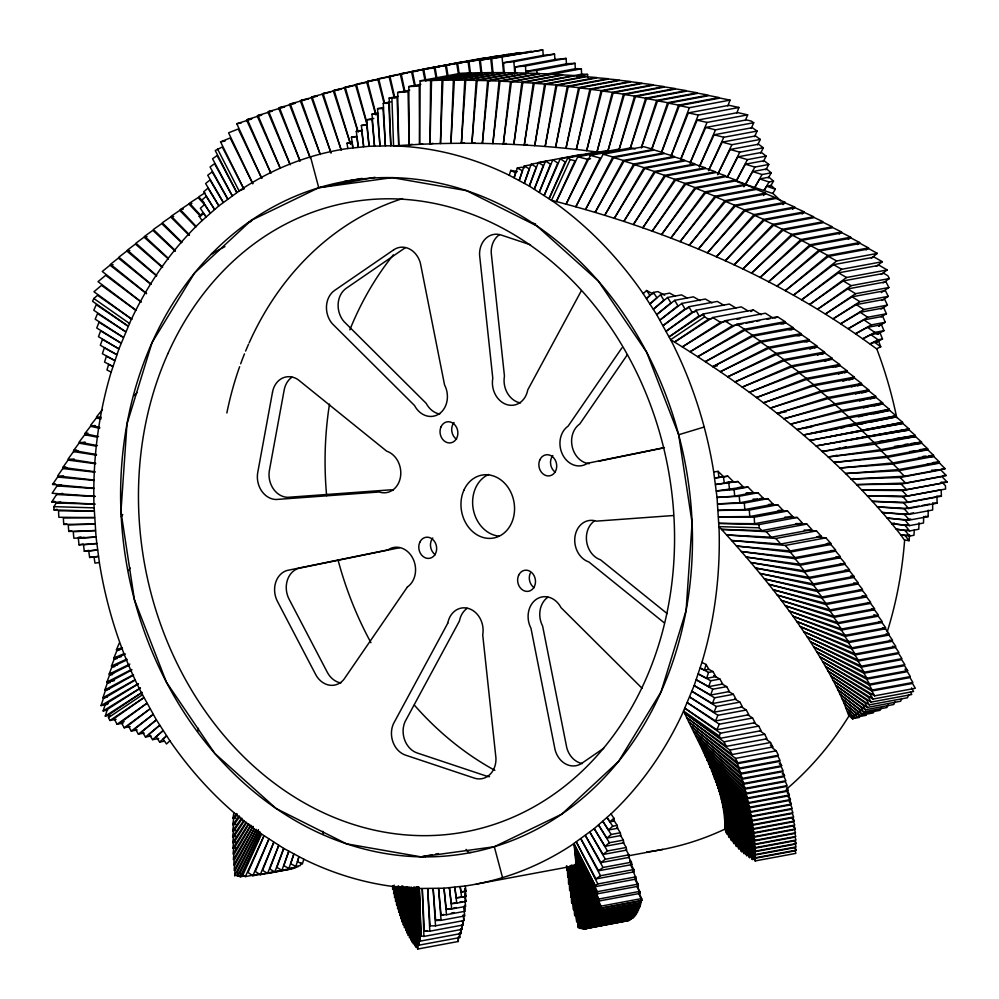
<?xml version="1.0" encoding="UTF-8"?>
<svg xmlns="http://www.w3.org/2000/svg" width="999" height="999" viewBox="0 0 999 999"><rect width="100%" height="100%" fill="white"/><g stroke="black" fill="none" stroke-linecap="round" stroke-linejoin="round"><path stroke-width="1.5" d="M595.254 921.378L635.913 913.81L635.913 914.822L595.242 922.389L575.711 860.651L574 843.543L595.691 886.588L636.351 879.02L633.254 871.415M347.814 148.514L347.003 143.244L352.085 142.545L352.884 147.815L351.436 137.25L356.818 136.626L358.279 147.19L356.318 131.319L361.725 130.807L363.673 146.678L361.376 125.487L366.795 125.087L369.081 146.266L366.608 119.768L372.028 119.468L374.513 145.979L372.003 114.148L377.435 113.973L379.945 145.804L377.56 108.654L383.004 108.591L385.389 145.742L383.279 103.284L388.723 103.334L390.834 145.792L369.081 146.266L347.515 148.551A373.426 310.427 79.5 0 0 241.383 189.398L218.856 205.869L201.873 220.767A373.426 310.427 79.5 0 0 130.719 320.679L118.931 348.901L111.064 372.415A373.426 310.427 79.5 0 0 93.968 504.632L96.054 537.037L99.425 562.862A373.426 310.427 79.5 0 0 140.971 691.957L156.381 719.867L170.08 741.096A373.426 310.427 79.5 0 0 259.141 832.479L283.741 848.413L304.096 859.34A373.426 310.427 79.5 0 0 416.795 888.523L443.993 888.211L465.559 885.926A373.426 310.427 79.5 0 0 571.703 845.079L594.218 828.608L611.213 813.71A373.426 310.427 79.5 0 0 682.354 713.798L694.155 685.576L702.022 662.062A373.426 310.427 79.5 0 0 719.105 529.845L717.032 497.44L713.661 471.615A373.426 310.427 79.5 0 0 672.102 342.52L656.705 314.61L643.006 293.381A373.426 310.427 79.5 0 0 553.946 202.01L529.345 186.076L508.991 175.137A373.426 310.427 79.5 0 0 396.291 145.954L390.834 145.792L389.173 98.039L391.908 98.127L393.569 145.879L419.568 144.318L420.154 80.832L460.814 73.264L471.253 72.84L430.594 80.407L420.154 80.832M458.366 936.837L458.329 941.483L417.657 949.05L418.231 887.1L419.056 945.141L459.727 937.574L459.702 932.979M412.162 144.293L409.14 144.855L408.816 86.588L419.243 86.051L419.568 144.318L430.007 143.893L430.594 80.407M568.169 867.02L568.656 883.99L568.818 866.87M711.525 318.669L708.516 319.23L704.607 316.845L670.654 339.685C750.511 388.661 826.011 446.541 887.062 518.044L909.402 520.092L928.133 516.608L928.196 510.139M260.602 873.763L245.329 876.61L242.907 874.912L242.944 872.764L260.951 833.428L240.185 876.81L246.216 875.686M599.899 152.397C543.656 144.705 486.75 141.92 430.007 143.893L431.531 80.507L472.19 72.939L482.642 72.615L441.983 80.182L431.531 80.507M417.207 887.224L415.796 945.978L416.258 947.527L417.694 887.224L417.657 949.05M441.983 80.182L440.472 143.581L442.919 80.295L483.578 72.74L494.055 72.527L453.384 80.095L442.919 80.295M567.32 866.695L567.757 877.259L568.019 866.695M923.663 516.57L923.513 523.026L909.565 525.611L891.707 523.601L887.062 518.044L904.932 520.054L910.688 518.981M240.185 876.81L240.347 872.414L259.74 831.817M417.132 887.212L414.86 945.866L416.645 887.1L413.499 944.067L413.074 942.294L416.046 886.85M453.384 80.095L450.936 143.381L454.32 80.232L494.992 72.665L505.469 72.565L464.797 80.132L454.32 80.232M566.421 865.946L566.995 870.441L567.157 866.133M594.368 922.714L635.039 915.146L635.002 916.046L594.343 923.613L575.711 860.651L596.116 921.028L636.788 913.461L636.763 912.349L596.103 919.904L596.116 921.028M919.03 522.789L918.78 529.233L909.614 530.944L896.215 529.158L891.707 523.601L894.492 523.076M241.97 875.486L237.45 876.335L237.675 871.84L258.491 830.082M464.423 142.72L461.413 143.282L464.797 80.132M914.247 530.107L913.973 535.252L909.527 536.076L900.611 534.702L896.215 529.158L905.144 530.531L908.203 529.97M237.662 875.087L234.653 875.648L234.94 871.053L256.506 829.582M461.413 143.282L465.734 80.282L506.393 72.727L516.883 72.74L476.223 80.307L465.734 80.282M415.334 888.011L412.15 942.144L415.834 888.361M474.912 142.732L471.903 143.294L476.223 80.307M908.029 534.94L905.057 535.489L900.611 534.702L904.607 540.297A373.426 310.427 79.5 0 1 887.237 631.818M904.632 539.947L909.09 540.721L909.502 534.652M593.456 923.925L634.115 916.358L634.053 917.144L593.394 924.712L575.699 861.662L595.242 922.389M471.903 143.294L477.147 80.469L517.819 72.915L528.296 73.039L487.637 80.594L477.147 80.469M414.66 887.512L410.814 940.071L415.172 887.974M487.637 80.594L482.38 143.419L488.573 80.794L529.233 73.227L539.71 73.464L499.05 81.019L488.573 80.794M413.973 886.875L409.503 937.874L414.485 887.474M499.05 81.019L492.869 143.656L499.987 81.231L540.646 73.676L551.123 74.013L510.464 81.581L499.987 81.231M413.087 887.649L408.216 935.551L413.598 888.361M506.368 143.431L503.346 143.993L510.464 81.581M235.851 847.826L232.842 848.388L233.454 843.331L246.603 822.614M503.346 143.993L511.388 81.806L581.393 68.806L581.605 74.863M412.125 888.273L406.955 933.091L412.837 887.587M552.047 74.238L562.524 74.7L521.865 82.255L513.823 144.455L522.789 82.505L563.448 74.95L573.913 75.512M235.714 842.057L232.692 842.607L233.379 837.462L244.318 820.878M593.394 924.712L575.611 863.361L592.419 925.686L575.674 862.562L594.343 923.613M235.652 836.175L232.63 836.737L233.379 831.505L241.995 818.943M411.313 887.262L405.706 930.494L411.825 888.198M527.297 144.455L524.288 145.017L533.254 83.067L582.117 74.126L587.574 74.413L587.637 77.497M235.664 830.194L232.642 830.756L233.454 825.436L239.785 816.545M744.492 851.036L741.495 851.598L725.212 818.656L738.773 847.14L738.91 849.138L725.361 820.654L736.313 844.592L736.388 846.49L725.424 822.552L733.915 841.857L733.915 843.668L725.424 824.362L731.58 838.948L731.505 840.659L725.336 826.061L729.307 835.863L729.145 837.474L725.174 827.671L726.872 834.028L724.962 829.095C725.324 786.625 700.711 748.538 683.616 711.051L719.243 735.963L720.441 738.261L761.101 730.694L758.703 726.086L753.621 722.527M198.014 731.056L198.451 728.346M524.288 145.017L534.165 83.342L574.837 75.774L585.277 76.448L544.617 84.016L534.165 83.342M410.239 887.611L404.208 925.211L404.495 927.784L411.001 887.162M544.617 84.016L534.74 145.679L545.541 84.303L586.201 76.736L596.628 77.51L555.968 85.077L545.541 84.303M235.739 824.125L232.73 824.674L233.616 819.28L237.312 814.272M235.901 817.944L232.892 818.506L233.841 813.024M409.24 886.962L403.034 922.252L403.296 924.924L409.777 888.099M555.968 85.077L545.167 146.466L556.88 85.39L597.552 77.822L607.966 78.709L567.295 86.276L556.88 85.39M408.029 887.1L401.873 919.167L402.122 921.952L408.566 888.361M567.295 86.276L555.581 147.352L568.206 86.601L608.878 79.033L619.268 80.032L578.596 87.6L568.206 86.601M406.743 887.1L400.749 915.958L400.961 918.843L407.592 886.95M578.596 87.6L565.971 148.351L579.507 87.937L620.167 80.37L630.531 81.481L589.872 89.048L579.507 87.937M591.52 925.948L575.511 864.048L591.52 925.948L633.079 918.118L633.166 917.432L592.507 924.999M632.192 918.393L590.359 927.247L575.387 864.622L590.509 926.772M405.394 886.937L399.637 912.611L399.837 915.608L406.268 886.912M589.872 89.048L576.336 149.45L590.771 89.398L631.43 81.843L641.77 83.054L601.111 90.622L590.771 89.398M403.971 886.637L398.551 909.152L398.738 912.249L404.508 888.236M601.111 90.622L586.675 150.674L602.01 90.996L642.669 83.429L652.971 84.753L612.312 92.32L602.01 90.996M402.485 886.175L397.502 905.569L397.652 908.778L403.409 886.4M612.312 92.32L596.977 151.998L613.199 92.72L653.858 85.152L664.135 86.576L623.463 94.143L613.199 92.72M400.524 887.037L396.466 901.86L396.603 905.169L401.885 885.901M623.463 94.143L607.642 151.935L624.363 94.555L665.022 87L675.249 88.536L634.577 96.091L624.363 94.555M398.876 886.25L395.454 898.026L395.579 901.435L399.862 886.725M618.743 150.537L634.577 96.091M116.046 719.355L109.94 720.491L108.466 717.632L109.465 714.335L142.17 692.357L105.282 716.058L107.392 709.39L140.447 688.111M509.265 175.275L510.764 170.404L517.407 171.566M303.821 859.202L302.322 864.073L297.452 861.638L298.951 856.767L295.804 866.433L290.697 863.748L293.843 854.083L288.911 868.456L283.841 865.671L288.773 851.298L281.905 870.304L276.86 867.419L283.741 848.413L274.787 871.952L269.78 868.968L278.733 845.416L267.57 873.413L262.6 870.329L273.776 842.332L260.252 874.687L255.332 871.49L268.856 839.148L252.834 875.748L247.952 872.464L263.973 835.863L245.329 876.61M618.818 150.574L635.464 96.528L676.123 88.961L686.313 90.609L645.654 98.164L635.464 96.528M396.728 886.775L394.48 894.068L394.58 897.589L398.176 885.901M630.344 147.827L645.654 98.164M758.703 726.086L720.516 733.191L684.889 708.266L716.845 729.782L755.032 722.677L752.572 718.006L719.292 724.188L687.337 702.684L715.534 720.941L748.825 714.747L746.303 710.014L717.894 715.296L689.697 697.04L714.06 712.2L742.482 706.917L739.897 702.122L716.345 706.505L691.97 691.333L712.437 703.558L736.001 699.175L733.366 694.317L714.622 697.814L694.155 685.576L710.651 695.029L729.395 691.545L726.698 686.638L712.749 689.223L696.253 679.77L708.716 686.613L722.664 684.015L719.904 679.058L710.726 680.756L698.264 673.913L706.63 678.309L715.808 676.598L712.999 671.578L708.553 672.414L700.187 668.019L704.395 670.129L706.131 664.497L701.922 662.387M524.525 167.745L521.715 167.233L517.27 168.057L514.123 177.722L515.621 172.852L510.764 170.404M301.149 862.836L300.249 865.596L295.804 866.433M630.481 147.902L646.528 98.626L687.187 91.059L697.327 92.807L656.668 100.362L646.528 98.626M394.468 887.1L393.594 893.618L395.954 886.375M641.558 146.753L656.668 100.362M706.63 678.309L708.553 672.414M107.655 710.089L103.134 710.938L105.345 704.208L138.461 683.828M631.168 919.217L589.273 927.821L575.237 865.084L589.46 927.472M107.043 704.47L101.024 705.581L103.322 698.813L135.365 679.969M531.818 164.598L524.175 166.021L519.23 180.394L522.377 170.742L517.27 168.057M641.333 148.027L657.542 100.837L698.201 93.269L708.291 95.13L667.632 102.685L657.542 100.837M394.168 885.114L392.644 889.535L392.595 885.813M651.423 149.875L667.632 102.685M708.716 686.613L710.726 680.756M107.392 696.965L102.872 697.801L105.282 690.971L133.579 675.099M545.129 161.588L531.181 164.173L524.313 183.179L529.245 168.806L524.175 166.021M651.585 149.962L668.506 103.172L709.165 95.617L719.205 97.565L678.546 105.132L668.506 103.172M661.625 151.923L678.546 105.132M710.651 695.029L712.749 689.223M109.366 689.123L104.845 689.959L107.355 683.079L131.831 669.992M114.46 680.656L106.93 682.055L109.528 675.137L128.746 665.359M584.04 155.17L581.243 154.508L538.299 162.525L529.345 186.076L536.226 167.07L531.181 164.173M661.775 152.01L679.395 105.632L720.067 98.077L730.044 100.137L727.846 105.931M670.654 156.968L689.385 107.692L730.044 100.137M712.437 703.558L714.622 697.814M113.649 673.264L109.128 674.1L111.826 667.132L127.048 659.79M671.316 155.657L688.373 112.887L729.045 105.32L738.973 107.48L736.7 113.187M680.681 159.253L698.301 115.047L738.973 107.48M714.06 712.2L716.345 706.505M117.457 664.984L111.438 666.096L114.236 659.09L125.399 653.983M121.391 656.643L113.861 658.041L116.758 650.998L122.377 648.551M680.756 159.378L697.152 120.167L737.811 112.6L747.677 114.873L745.341 120.467M690.047 163.049L707.017 122.427L747.677 114.873M715.534 720.941L717.894 715.296M122.415 648.826L116.396 649.937L119.38 642.856M596.328 153.222L593.531 152.535L560.252 158.729L544.23 195.342L557.754 162.987L552.834 159.803L539.31 192.145L550.474 164.148L545.516 161.064L534.353 189.061L543.294 165.509L538.299 162.525M690.184 162.962L705.719 127.472L746.378 119.905L751.26 121.079L753.708 122.727L751.223 128.409M699.362 166.758L715.521 129.833L753.708 122.727M716.845 729.782L719.292 724.188M908.653 694.954L907.417 697.764L869.23 704.869L833.278 680.669C803.146 623.963 762.249 573.776 718.993 526.623L759.178 527.822L761.738 530.594L802.397 523.039L797.252 517.47L784.889 517.095M135.839 310.277L101.523 285.364L93.956 291.745L131.955 319.33L97.552 295.304L93.831 298.514L92.57 301.298L128.197 326.211L96.241 304.695L93.794 310.289L125.749 331.805L97.552 313.536L95.192 319.18L123.389 337.45L99.013 322.277L96.741 327.984L121.116 343.144L100.649 330.919L98.464 336.675L118.931 348.901L102.435 339.448L100.325 345.254L116.821 354.707L104.371 347.864L102.36 353.721L114.81 360.564L106.456 356.168L104.533 362.075L112.887 366.458L108.679 364.348L106.955 369.98L111.164 372.09M608.728 151.473L605.943 150.774L567.757 157.867L549.113 198.626L565.122 162.025L560.252 158.729M242.907 874.912L261.538 834.165M622.639 150.287L618.468 149.201L577.797 156.756L556.406 201.548L575.037 160.802L570.179 159.565L551.535 200.324C667.469 230.07 780.381 277.597 876.835 349.063A373.426 310.427 79.5 0 1 896.727 417.669M699.412 166.833L714.073 134.79L752.259 127.685L757.105 131.069L754.557 136.651M757.105 131.069L723.813 137.263L708.516 170.704L722.227 142.133L755.506 135.939L760.301 139.423L757.692 144.867M719.243 735.963L720.516 733.191M901.872 698.476L900.611 701.236L867.319 707.429L835.651 685.289L833.278 680.669L864.947 702.809L867.319 707.429M128.809 570.504L130.082 567.844M590.546 158.754L587.537 159.316L566.133 204.108L590.421 155.394L631.093 147.827L635.252 148.963M760.301 139.423L731.892 144.705L717.557 174.7L730.157 149.488L758.566 144.206L763.311 147.777L760.664 153.084M895.092 701.76L893.78 704.495L865.371 709.777L837.924 689.847L835.651 685.289L863.111 705.219L865.371 709.777M237.45 876.335L259.665 831.792M763.311 147.777L739.76 152.16L727.172 177.397L737.886 156.843L761.45 152.46L766.146 156.131L763.298 161.601M888.286 704.819L886.937 707.517L863.373 711.9L840.072 694.355L837.924 689.847L861.225 707.392L863.373 711.9M630.119 919.904L583.379 928.82L573.713 865.546L575.062 865.434L588.374 928.046L574.85 865.671L587.012 928.608L574.612 865.808L476.248 884.103M603.159 154.233L612.837 156.98L653.496 149.413L643.818 146.678L603.159 154.233L575.849 206.756L600.137 158.042L590.421 155.394M234.653 875.648L258.366 830.032M612.837 156.98L585.526 209.49L613.636 157.617L654.295 150.05L663.948 152.884L623.289 160.439L613.636 157.617M766.146 156.131L747.402 159.615L736.026 181.493L745.391 164.198L764.135 160.714L768.78 164.473L765.896 169.805M881.468 707.654L880.069 710.326L861.338 713.81L842.12 698.801L840.072 694.355L859.29 709.365L861.338 713.81M581.381 290.672L527.747 389.922A21.341 17.745 79.5 0 1 506.518 404.508A21.341 17.745 79.5 0 1 492.794 378.259L479.582 255.082A21.341 17.745 79.5 0 1 501.173 235.027L530.444 244.792M254.47 828.858L234.49 865.721L234.141 870.416L256.331 829.457M623.289 160.439L595.179 212.325L624.075 161.101L664.747 153.534L674.362 156.443L633.691 164.011L624.075 161.101M768.78 164.473L754.844 167.07L745.466 184.365L737.374 181.905M874.637 710.277L873.201 712.911L859.265 715.509L844.043 703.196L842.12 698.801L857.329 711.113L859.265 715.509M253.134 826.585L234.128 860.289L233.704 865.072L254.233 828.671M633.691 164.011L604.795 215.247L634.477 164.685L675.137 157.118L684.715 160.127L644.055 167.682L634.477 164.685M768.343 177.934L771.228 172.815L766.633 168.968L752.697 171.553L745.466 184.365L773.051 193.594A373.426 310.427 79.5 0 1 780.768 200.861M771.228 172.815L762.062 174.525L754.832 187.337L759.777 178.908L768.955 177.198L773.501 181.144L770.679 185.951M251.011 825.461L233.828 854.732L233.341 859.615L252.872 826.348M644.055 167.682L614.373 218.244L644.83 168.369L685.489 160.802L695.029 163.898L654.357 171.466L644.83 168.369M773.501 181.144L769.055 181.968L764.11 190.397L766.645 186.239L771.091 185.414L775.336 189.223L772.801 193.381M248.838 824.15L233.604 849.088L233.054 854.058L250.687 825.174M654.357 171.466L623.9 221.341L655.132 172.165L695.791 164.598L705.282 167.782L664.622 175.337L655.132 172.165M866.333 715.272L857.154 716.982L855.331 712.649L844.043 703.196L848.925 716.046A373.426 310.427 79.5 0 1 786.213 789.41M849.088 715.771L852.771 719.068L854.232 716.67M121.229 516.92L122.727 514.51M99.376 562.512L94.98 563.124L94.043 557.03L98.439 556.431L89.623 557.454L88.736 550.998L97.552 549.974L84.291 551.236L83.491 544.78L96.753 543.506L79.033 544.83L78.334 538.349L96.054 537.037L73.851 538.224L73.252 531.743L95.454 530.556L68.756 531.431L68.244 524.95L94.942 524.075L63.749 524.438L63.337 517.957L94.518 517.594L58.841 517.27L58.516 510.789L94.193 511.113L54.021 509.915L53.909 506.655L56.256 502.972L60.764 502.135M232.842 848.388L248.451 823.8M664.622 175.337L633.391 224.525L665.371 176.061L706.043 168.494L715.484 171.753L674.824 179.321L665.371 176.061M94.88 504.095L51.761 501.91L56.581 494.517L62.6 493.394M232.692 842.607L246.166 822.202M674.824 179.321L642.844 227.784L675.561 180.045L716.233 172.49L725.624 175.836L684.964 183.391L675.561 180.045M61.538 485.027L57.03 485.876L52.098 493.269L95.092 496.341M93.918 488.249L52.56 484.44L57.605 477.047L63.624 475.936M232.63 836.737L243.831 820.404M684.964 183.391L652.235 231.131L685.701 184.141L726.36 176.573L735.701 180.007L695.042 187.575L685.701 184.141M621.915 347.864L568.106 426.148A21.341 17.745 79.5 0 0 562.799 455.02A21.341 17.745 79.5 0 0 587.512 463.261L664.422 447.564M627.397 354.67L579.77 423.976A21.341 17.745 79.5 0 0 572.29 447.015A21.341 17.745 79.5 0 0 589.198 463.698M67.295 467.719L62.775 468.556L57.617 475.949L94.368 480.094M232.642 830.756L241.696 818.056M695.042 187.575L661.575 234.565L695.766 188.324L736.425 180.769L745.716 184.278L743.868 186.776M94.942 471.74L62.812 467.457L68.082 460.077L74.101 458.953M78.022 450.774L73.501 451.61L68.132 458.978L95.642 463.224M232.73 824.674L239.198 815.933M745.716 184.278L705.044 191.845L670.866 238.074L705.769 192.607L746.428 185.052L755.656 188.649L714.997 196.204L705.769 192.607M96.478 454.52L73.576 450.512L79.058 443.156L85.077 442.033M87.737 434.165L84.728 434.727L79.146 442.058L97.427 445.641M232.892 818.506L236.663 813.586M714.997 196.204L680.094 241.671L715.696 196.99L756.355 189.423L765.521 193.107L763.598 195.517M98.526 436.6L84.828 433.628L90.522 426.311L95.042 425.474M100.949 417.082L96.428 417.919L90.634 425.224L99.75 427.385M765.521 193.107L724.862 200.662L689.26 245.342L725.561 201.461L766.221 193.906L775.324 197.652L734.665 205.22L725.561 201.461M102.46 409.565L96.566 416.833L100.986 417.982M734.665 205.22L698.363 249.101L735.339 206.031L776.011 198.464L785.039 202.298L783.041 204.62M785.039 202.298L744.38 209.865L707.392 252.934L745.054 210.689L785.714 203.122L794.68 207.03L792.644 209.315M794.68 207.03L754.02 214.598L716.358 256.843L754.682 215.434L795.341 207.867L804.232 211.85L802.16 214.086M134.291 395.641L137.163 392.482M804.232 211.85L763.573 219.418L725.262 260.814L764.223 220.267L804.882 212.7L813.71 216.758L773.039 224.313L764.223 220.267M211.975 253.484L208.354 257.255A341.421 283.816 79.5 0 0 152.048 342.582L149.813 347.689A341.421 283.816 79.5 0 0 120.966 511.638L121.266 517.569A341.421 283.816 79.5 0 0 166.408 682.192L169.156 687.349A341.421 283.816 79.5 0 0 276.186 808.553L280.657 811.55A341.421 283.816 79.5 0 0 420.904 856.842L425.886 856.892A341.421 283.816 79.5 0 0 561.763 814.148L565.933 811.225A341.421 283.816 79.5 0 0 661.038 691.895L663.274 686.788A341.421 283.816 79.5 0 0 692.107 522.839L691.82 516.92A341.421 283.816 79.5 0 0 646.678 352.285L643.93 347.128A341.421 283.816 79.5 0 0 536.888 225.936L532.43 222.927A341.421 283.816 79.5 0 0 392.182 177.635L387.2 177.585A341.421 283.816 79.5 0 0 251.323 220.329L247.153 223.252A341.421 283.816 79.5 0 0 211.975 253.484L220.904 248.813M773.039 224.313L734.078 264.872L773.676 225.187L814.347 217.62L823.089 221.741L782.417 229.308L742.819 269.006L783.041 230.182L823.713 222.615L832.367 226.823L791.707 234.39L751.485 273.202L792.319 235.277L832.979 227.71L841.558 231.98L839.297 234.091M202.098 220.554L199.201 216.296L203.134 212.637L206.031 216.908L200.362 208.267L204.57 204.495L210.24 213.137L201.923 200.025L206.206 196.341L214.523 209.453L203.671 191.758L208.017 188.174L218.856 205.869L205.607 183.504L210.002 180.02L223.252 202.385L207.73 175.25L212.188 171.853L227.71 198.988L210.052 166.995L214.548 163.699L232.205 195.692L212.55 158.766L217.108 155.557L236.763 192.495L215.235 150.537L222.302 146.99L243.831 188.936L239.086 190.934L217.545 148.988M643.194 293.669L646.603 290.509L653.084 293.918M169.892 740.808L166.483 743.98L163.137 739.048L166.546 735.888L159.64 742.057L156.181 736.787L163.087 730.619L152.572 739.647L149.188 734.302L159.69 725.274L145.492 737.012L142.183 731.605L156.381 719.867L138.399 734.153L135.152 728.683L153.147 714.41L131.281 731.068L128.122 725.549L149.987 708.878L124.176 727.771L121.091 722.177L146.903 703.296L117.058 724.238L114.048 718.593L143.893 697.652L109.94 720.491M841.558 231.98L800.898 239.548L760.064 277.472L801.498 240.447L842.157 232.879L850.661 237.213L848.351 239.273M636.038 876.835L597.852 883.94L576.311 841.982L595.978 878.92L634.165 871.815L633.828 869.53L600.536 875.723L580.869 838.785L598.526 870.778L631.818 864.585L631.443 862.199L603.034 867.482L585.377 835.489L600.899 862.624L629.308 857.342L628.908 854.844L605.344 859.227L589.822 832.092L603.071 854.47L626.635 850.087L626.211 847.489L607.467 850.973L594.218 828.608L605.069 846.303L623.801 842.819L623.351 840.122L609.402 842.719L598.563 825.024L606.88 838.136L620.816 835.539L620.342 832.754L611.163 834.465L602.834 821.353L608.503 829.982L617.682 828.271L617.17 825.386L612.724 826.21L607.055 817.582L609.952 821.84L613.886 818.193L610.988 813.923M664.722 295.254L657.891 291.596L653.446 292.42L646.54 298.589L649.937 295.429L646.603 290.509M850.661 237.213L809.989 244.78L768.556 281.818L810.576 245.692L851.248 238.124L859.652 242.532L857.317 244.543M608.503 829.982L612.724 826.21M675.124 296.104L669.68 293.132L660.501 294.83L649.999 303.871L656.905 297.69L653.446 292.42M859.652 242.532L818.993 250.1L776.96 286.214L819.567 251.011L860.226 243.456L868.543 247.927L866.17 249.875M606.88 838.136L611.163 834.465M686.937 297.889L681.53 294.88L667.594 297.477L653.383 309.203L663.898 300.175L660.501 294.83M868.543 247.927L827.871 255.494L785.276 290.697L828.433 256.418L869.105 248.851L877.322 253.396L871.328 258.154M605.069 846.303L609.402 842.719M113.037 264.635L110.027 265.197L102.26 271.478L141.109 301.81M700.137 300.649L693.418 296.84L674.687 300.337L656.705 314.61L670.903 302.872L667.594 297.477M877.322 253.396L836.663 260.964L793.493 295.229L833.566 264.673L874.225 257.118L882.354 261.713L876.285 266.346M603.071 854.47L607.467 850.973M129.845 250.474L126.836 251.024L118.869 257.18L150.961 284.053M712.037 302.884L705.356 299.026L681.793 303.409L659.939 320.08L677.921 305.794L674.687 300.337M687.949 308.379L684.952 308.941L663.099 325.599L688.91 306.718L717.319 301.423L723.95 305.319M882.354 261.713L841.695 269.28L801.623 299.825L838.498 272.852L879.157 265.284L887.187 269.955L881.043 274.45M600.899 862.624L605.344 859.227M147.078 236.601L144.068 237.163L135.926 243.182L162.625 267.145M695.017 311.738L691.995 312.3L666.183 331.181L696.028 310.239L729.32 304.046L735.901 307.992M887.187 269.955L846.528 277.51L809.652 304.495L843.231 280.931L883.89 273.364L887.836 275.724L889.347 278.559L883.128 282.917M598.526 870.778L603.034 867.482M703.608 315.035L699.025 315.884L669.18 336.825L703.146 313.998L741.333 306.893L747.876 310.864M889.347 278.559L851.16 285.652L817.582 309.215L847.764 288.923L885.951 281.818L888.873 287.512L881.33 292.582M595.978 878.92L600.536 875.723M173.689 216.421L170.679 216.983L162.275 222.789L181.868 242.245M405.357 247.677L346.278 288.261A21.341 17.745 79.5 0 0 343.993 321.578L426.198 403.359A21.341 17.745 79.5 0 0 439.772 414.048M603.658 748.288L581.818 763.286A21.341 17.745 79.5 0 1 555.107 749.887L530.956 628.221A21.341 17.745 79.5 0 1 536.263 599.35A21.341 17.745 79.5 0 1 560.976 607.592L642.095 688.299M108.466 717.632L142.432 694.792M708.516 319.23L674.562 342.058L712.699 317.507L753.371 309.952L761.151 314.772M888.873 287.512L855.594 293.706L825.399 313.998L852.097 296.815L885.389 290.622L888.236 296.366L881.88 300.462M595.529 885.501L597.852 883.94M196.216 226.461L180.332 209.615L188.886 203.958L191.908 203.396M728.021 320.941L720.491 322.34L682.354 346.89L724.75 320.791L765.409 313.224L773.139 318.107M750.823 311.588L753.371 309.952M888.236 296.366L859.827 301.661L833.116 318.843L856.243 304.608L884.664 299.325L887.424 305.12L880.993 309.078M204.97 192.869L198.751 196.803L203.883 202.61M103.134 710.938L140.235 688.099M743.019 323.701L732.467 325.674L690.072 351.76L736.787 324.288L777.459 316.733L785.114 321.653L781.118 324.001M887.424 305.12L863.86 309.503L840.733 323.738L860.201 312.287L883.753 307.904L886.438 313.761L881.243 316.808M101.024 705.581L138.399 683.603M785.114 321.653L744.455 329.22L697.739 356.693L744.904 330.219L785.564 322.665L793.169 327.622L789.123 329.895M774.787 318.294L777.459 316.733M886.438 313.761L867.706 317.245L848.238 328.696L863.96 319.867L882.691 316.383L885.289 322.277L878.733 325.961M211.114 254.395L212.987 253.296M102.872 697.801L135.215 679.657M793.169 327.622L752.497 335.189L705.331 361.65L752.934 336.201L793.606 328.646L801.123 333.654L797.052 335.826M782.879 324.176L785.564 322.665M885.289 322.277L871.353 324.875L855.619 333.691L867.532 327.335L881.468 324.737L883.978 330.681L877.359 334.215M222.24 248.077L224.912 246.616M199.201 216.296L202.785 214.373M104.845 689.959L133.404 674.687M717.382 365.821L712.861 366.67L760.464 341.221L801.123 333.654M790.883 330.095L793.606 328.646M878.82 326.149L881.468 324.737M883.978 330.681L874.799 332.392L862.899 338.748L870.903 334.677L880.082 332.979L882.504 338.961L875.836 342.357L878.533 341.084L880.743 346.79L876.71 348.738M712.861 366.67L760.888 342.232L801.548 334.677L809.003 339.722L804.894 341.82M106.93 682.055L131.631 669.492M809.003 339.722L768.343 347.29L720.316 371.715L768.755 348.314L809.415 340.759L816.795 345.841L809.877 349.188M798.813 336.064L801.548 334.677M877.409 334.328L880.082 332.979M882.504 338.961L878.059 339.785L870.054 343.856L878.533 341.084M318.756 187.75L251.323 220.329L194.455 273.139L152.048 342.582L126.985 423.938L120.966 511.638L134.415 599.725L166.408 682.192L214.773 753.421L276.186 808.553L346.503 843.83L420.904 856.842L494.318 846.727L561.763 814.148L618.618 761.338L661.038 691.895L686.101 610.551L692.107 522.839L678.671 434.752L646.678 352.285L598.314 281.056L536.888 225.936L466.583 190.659L392.182 177.635L318.756 187.75L310.527 156.868M109.128 674.1L129.882 664.073M816.795 345.841L776.136 353.409L727.697 376.81L776.535 354.445L817.194 346.89L824.5 352.01L817.519 355.207M806.643 342.095L809.415 340.759M724.962 829.095L724.687 829.22A373.426 310.427 79.5 0 1 646.778 851.96M111.438 666.096L126.786 659.078M824.5 352.01L783.84 359.578L735.002 381.943L784.215 360.627L824.874 353.059L832.105 358.229L825.074 361.276M814.397 348.164L817.194 346.89M247.602 222.939L251.461 221.266M113.861 658.041L123.701 653.783M832.105 358.229L791.445 365.796L742.232 387.113L791.807 366.845L832.467 359.278L839.622 364.485L832.542 367.382M822.065 354.283L824.874 353.059M116.396 649.937L122.053 647.627M839.622 364.485L798.963 372.04L749.387 392.307L799.312 373.102L839.972 365.534L847.04 370.779L838.473 374.063M243.831 188.936L220.567 141.883L230.17 137.974L252.747 183.641M847.04 370.779L806.368 378.346L756.455 397.552L806.705 379.408L847.364 371.84L854.357 377.11L842.869 381.256M835.688 367.182L839.972 365.534M252.784 183.641L228.584 132.805L238.262 128.983L261.8 178.446L236.813 123.739L251.074 119.181M246.553 120.017L270.929 173.264L247.365 119.543L261.688 115.085M844.492 372.877L847.364 371.84M854.357 377.11L813.686 384.677L763.436 402.822L814.01 385.739L854.669 378.171L861.563 383.479L851.448 386.888M280.257 168.157L258.004 115.472L272.377 111.101M290.197 164.585L268.706 111.513L284.64 106.968M848.888 380.132L854.669 378.171M861.563 383.479L820.903 391.046L770.329 408.116L821.203 392.12L861.875 384.553L868.68 389.885L855.594 393.993M278.621 108.092L300.112 161.164L279.458 107.667L295.467 103.234M310.252 157.767L290.284 103.946L304.832 99.888M857.504 385.926L861.875 384.553M786.176 411.763L777.135 413.449L828.009 397.44L868.68 389.885M300.312 100.737L320.279 154.545L301.161 100.35L317.27 96.116M678.671 434.752L704.17 427.023M331.019 152.835L312.1 96.878L326.735 93.032M777.135 413.449L828.296 398.526L868.968 390.959L875.686 396.316L859.602 401.011M861.65 393.094L868.968 390.959M875.686 396.316L835.014 403.883L783.853 418.806L835.289 404.957L875.948 397.402L882.579 402.784L863.473 407.917M341.208 149.8L323.089 93.531L340.784 89.223M350.512 143.906L334.128 90.297L351.848 86.101M870.079 398.976L875.948 397.402M882.579 402.784L841.92 410.339L790.471 424.188L842.169 411.426L882.829 403.871L889.36 409.278L858.341 416.933M358.216 132.093L345.204 87.2L368.369 81.98M375.624 79.97L356.318 84.228L367.045 123.314M873.975 406.056L882.829 403.871M889.36 409.278L848.7 416.833L797.002 429.595L848.938 417.932L889.597 410.364L896.028 415.796L850.037 426.123M376.074 114.598L367.482 81.381L393.731 75.862M407.068 72.952L378.671 78.659L384.565 102.922M873.276 414.036L889.597 410.364M896.028 415.796L855.369 423.364L803.433 435.027L896.253 416.883L902.596 422.34L826.335 437.387M452.16 63.924L389.885 76.074L394.742 97.378M430.557 68.506L440.896 66.271M497.415 55.869L401.136 73.614L404.945 91.508M599.175 461.101L662.512 448.164M399.662 547.702L298.626 568.319A21.341 17.745 79.5 0 0 289.111 599.225L327.297 672.277A21.341 17.745 79.5 0 0 340.859 682.966M860.489 424.138L863.473 423.539M870.928 422.028L896.253 416.883M902.596 422.34L809.777 440.472L902.796 423.439L909.04 428.908L816.008 445.941L909.227 430.007L915.359 435.489L822.14 451.436L825.149 450.874M474.762 59.628L412.412 71.291L415.372 86.251M453.071 63.724L463.461 61.713M448.176 77.16L446.341 65.11L508.753 54.183M409.465 72.44L412.475 71.878M414.597 71.541L417.607 70.979M459.165 74.138L457.679 63.312L520.092 52.635L469.018 61.651L470.541 74.038M481.868 74.076L480.357 60.127L531.431 51.224M367.482 81.381L379.52 79.133M480.357 60.127L542.769 49.95L543.356 56.156M493.007 72.702L491.695 58.729L542.769 49.95M345.204 87.2L355.744 85.24M334.128 90.297L341.658 88.899M323.089 93.531L330.619 92.12M312.1 96.878L316.621 96.041M301.161 100.35L308.703 98.951M504.308 73.526L503.459 62.775L544.118 55.22L554.52 54.121L555.007 60.252M503.459 62.775L513.861 61.676L554.52 54.121M290.284 103.946L294.805 103.109M279.458 107.667L283.978 106.831M268.706 111.513L271.716 110.951M408.816 86.588L420.866 84.341M515.447 73.027L515.059 66.97L555.719 59.403L566.108 58.417L566.495 64.485M258.004 115.472L261.014 114.91M515.059 66.97L525.449 65.984L566.108 58.417M247.365 119.543L251.885 118.706M391.908 98.127L397.078 97.752L398.738 145.504L397.664 92.482L409.715 90.235M236.813 123.739L241.333 122.902M575.049 63.324L567.145 63.724L526.485 71.291L536.863 70.43L575.049 63.324L575.349 69.48M389.173 98.039L398.326 96.341M383.279 103.284L390.846 101.886M545.379 74.326L575.936 68.644L581.393 68.806M377.56 108.654L383.541 107.542M220.567 141.883L225.087 141.046M372.003 114.148L377.884 113.062M577.11 76.349L587.574 74.413M366.608 119.768L373.813 118.419M361.376 125.487L366.958 124.45M356.318 131.319L362.437 130.182M351.436 137.25L355.881 136.426M419.568 144.318L422.577 143.769M430.007 143.893L433.029 143.344M180.332 209.615L183.341 209.053M320.279 187.475L375 177.298M84.828 433.628L87.837 433.067M737.062 319.255L740.072 318.693M746.028 323.152L753.558 321.74M756.568 321.191L759.577 320.629M767.107 319.218L770.117 318.669M73.576 450.512L76.586 449.95M62.812 467.457L65.822 466.895M52.56 484.44L55.569 483.891M51.761 501.91L54.77 501.348M54.021 509.915L57.08 509.34M63.749 524.438L66.746 523.888M68.756 531.431L71.703 530.881M78.184 537.412L81.056 536.875M78.334 538.349L84.103 537.287M79.033 544.83L83.217 544.043M84.291 551.236L88.886 550.387M89.623 557.454L92.582 556.905M803.034 428.471L812.062 426.798M810.963 433.628L838.074 428.583M841.096 428.022L844.105 427.46M825.037 444.268L828.059 443.706M831.068 443.144L834.078 442.582M837.087 442.02L840.097 441.458M843.119 440.896L909.04 428.908M837.199 448.626L840.209 448.064M843.218 447.515L846.228 446.953M822.14 451.436L874.874 444.155L915.534 436.6L921.565 442.095L880.893 449.662L828.159 456.93L881.056 450.774L921.727 443.206L927.646 448.726L886.975 456.293L834.09 462.45L838.598 461.613M834.19 455.819L837.199 455.257M797.252 517.47L759.053 524.575L718.88 523.364L754.557 523.701L792.756 516.595L787.524 511.026L754.245 517.207L718.568 516.883L749.75 516.52L783.029 510.327L777.734 504.757L749.325 510.039L718.144 510.402L744.829 509.54L773.238 504.245L767.881 498.676L744.317 503.059L717.632 503.921L739.834 502.734L763.398 498.351L757.966 492.769L739.223 496.253L717.032 497.44L734.752 496.128L753.483 492.644L747.989 487.062L734.053 489.66L716.32 490.971L743.531 487.112L737.961 481.53L715.534 484.503L733.528 481.768L727.896 476.198L714.647 478.059L723.476 476.623L718.106 471.353L713.711 471.965M834.09 462.45L887.124 457.392L927.784 449.825L933.603 455.357L892.931 462.924L839.897 467.982L893.069 464.036L933.728 456.468L939.435 462.013L898.763 469.58L845.604 473.526L898.875 470.679L939.547 463.124L945.129 468.668L904.47 476.236L851.185 479.07L854.207 478.509M851.185 479.07L900.124 477.485L940.783 469.93L946.253 475.487L905.594 483.041L856.667 484.627L901.21 484.115L941.882 476.548L947.239 482.117L906.58 489.685L862.025 490.197L902.172 490.559L942.831 483.004L945.441 485.776L945.603 489.023L907.417 496.128L867.282 495.766L902.984 496.828L941.183 489.722L941.408 496.203L908.116 502.397L872.402 501.336L903.67 502.922L935.451 497.002M761.738 530.594L721.565 529.395L766.221 531.655L806.892 524.088L811.962 529.645L771.303 537.212L726.635 534.952L775.786 538.461L816.445 530.894L821.453 536.438L780.781 544.005L731.643 540.496L785.251 545.429L825.911 537.874L830.843 543.406L790.172 550.973L736.563 546.041L790.159 552.085L830.818 544.517L835.664 550.037L795.004 557.604L741.42 551.56L794.967 558.703L835.639 551.148L840.396 556.655L799.737 564.223L746.178 557.067L799.687 565.322L840.346 557.754L845.042 563.249L804.37 570.816L750.873 562.562L804.307 571.915L844.967 564.348L849.575 569.83L808.915 577.385L755.469 568.031L808.828 578.483L849.487 570.928L854.008 576.386L813.348 583.94L759.989 573.488L813.248 585.039L853.908 577.472L858.341 582.904L817.681 590.471L764.422 578.933L817.569 591.57L858.228 584.003L862.574 589.41L821.915 596.977L768.768 584.34L821.777 598.064L862.437 590.496L866.695 595.891L826.036 603.446L773.026 589.722L825.886 604.532L866.545 596.965L870.716 602.335L830.057 609.889L777.197 595.092L829.894 610.976L870.554 603.408L874.637 608.741L833.978 616.308L781.28 600.424L833.79 617.382L874.45 609.815L878.446 615.122L837.774 622.689L785.264 605.719L837.587 623.751L878.246 616.183L882.142 621.465L841.483 629.02L789.16 611.001L841.27 630.082L881.93 622.527L885.726 627.759L845.067 635.327L792.956 616.233L844.842 636.388L885.501 628.821L889.197 634.028L848.538 641.595L796.665 621.44L848.301 642.644L851.897 647.814L892.569 640.247L888.96 635.077L886.088 633.903M936.962 496.728L937.087 503.196L908.678 508.491L877.409 506.905L904.22 508.816L919.167 506.031M922.164 505.482L929.644 504.083M114.236 659.09L117.245 658.528M932.629 503.533L932.666 510.002L909.102 514.385L882.304 512.475L904.632 514.522L907.579 513.986M910.526 513.436L913.473 512.887M111.826 667.132L114.835 666.583M891.707 523.601L905.094 525.387L907.879 524.875M109.528 675.137L112.55 674.575M107.355 683.079L110.365 682.517M105.345 704.208L108.354 703.646M105.282 716.058L109.803 715.222M121.091 722.177L124.113 721.615M117.058 724.238L123.102 723.114M124.176 727.771L130.157 726.648M131.281 731.068L137.175 729.969M138.399 734.153L144.156 733.079M145.492 737.012L151.074 735.976M152.572 739.647L158.691 738.511M159.64 742.057L164.086 741.233M848.301 642.644L888.96 635.077M704.395 670.129L708.84 669.305L706.131 664.497M851.897 647.814L800.274 626.61L851.648 648.851L892.307 641.296L895.816 646.428L855.156 653.983L803.783 631.743L854.882 655.019L858.291 660.114L898.95 652.559L895.541 647.464L892.706 646.166M854.882 655.019L895.541 647.464M858.291 660.114L807.192 636.838L857.991 661.151L898.663 653.583L901.972 658.641L861.313 666.196L810.501 641.882L861.001 667.22L864.21 672.24L904.869 664.672L901.66 659.665L861.001 667.22M864.21 672.24L813.71 646.902L863.885 673.251L904.557 665.684L907.666 670.654L866.995 678.221L816.82 651.86L866.657 679.22L869.667 684.153L910.326 676.585L907.329 671.665L866.657 679.22M869.667 684.153L819.829 656.78L869.317 685.152L909.977 677.584L912.874 682.454L872.214 690.022L822.726 661.663L871.852 691.008L874.649 695.841L915.309 688.274L912.512 683.453L871.852 691.008M874.649 695.841L825.524 666.483L870.204 694.293L873.213 693.731M911.538 687.924L913.561 691.508L872.901 699.075L828.221 671.266L868.506 697.352L871.515 696.79M869.23 704.869L866.757 700.187L830.806 675.986L871.091 702.085L911.75 694.517L910.464 692.157M720.441 738.261L684.814 713.348L724.025 741.82L764.697 734.253L767.02 738.798L726.36 746.365L687.15 717.894L729.869 750.074L732.13 754.557L772.801 746.99L770.529 742.507L765.646 738.823M852.771 719.068L851.26 715.097L847.577 711.788L855.019 718.244L859.465 717.419M729.869 750.074L770.529 742.507M732.13 754.557L689.41 722.377L735.551 758.403L776.211 750.836L778.421 755.256L737.749 762.824L691.62 726.797L737.274 763.736L739.41 768.081L780.069 760.526L777.934 756.168L737.274 763.736M739.41 768.081L693.756 731.156L738.91 768.98L779.57 761.425L781.643 765.709L740.983 773.263L695.828 735.439L740.471 774.163L742.482 778.371L783.141 770.803L781.131 766.595L740.471 774.163M742.482 778.371L697.839 739.647L741.957 779.245L782.617 771.678L784.565 775.823L743.905 783.391L699.787 743.793L743.356 784.252L745.242 788.311L785.901 780.756L784.028 776.685L743.356 784.252M288.911 868.456L298.089 866.745M281.905 870.304L295.841 867.706M252.834 875.748L286.126 869.555M260.252 874.687L293.519 868.468M267.57 873.413L291.121 869.03M745.242 788.311L701.66 747.851L744.68 789.173L785.351 781.605L787.15 785.601L746.49 793.156L703.458 751.847L745.928 794.005L747.664 797.914L788.323 790.359L786.588 786.438L745.928 794.005M422.227 856.605L432.43 854.707M435.439 854.145L438.449 853.583M609.952 821.84L614.397 821.016L613.886 818.193M747.664 797.914L705.207 755.768L747.09 798.738L787.749 791.183L789.422 795.017L748.763 802.584L706.867 759.602L748.164 803.396L749.774 807.155L790.434 799.6L788.835 795.828L748.164 803.396M749.774 807.155L708.478 763.361L749.163 807.966L789.834 800.399L791.358 804.083L750.699 811.638L710.002 767.045L750.087 812.424L751.548 816.033L792.207 808.466L790.746 804.869L750.087 812.424M751.548 816.033L711.463 770.654L750.911 816.807L791.583 809.24L792.969 812.761L752.309 820.329L712.861 774.175L751.673 821.091L752.984 824.525L793.656 816.957L792.332 813.523L751.673 821.091M752.984 824.525L714.173 777.609L752.334 825.274L792.994 817.706L794.242 821.066L753.583 828.621L715.421 780.968L752.921 829.357L754.095 832.629L794.754 825.062L793.581 821.79L752.921 829.357M629.083 855.681L662.824 849.4M754.095 832.629L716.595 784.24L753.421 833.341L794.08 825.773L795.192 828.958L754.532 836.525L717.707 787.424L753.845 837.224L754.869 840.321L795.529 832.766L794.505 829.657L753.845 837.224M421.178 936.35L419.243 888.061L420.916 935.813L423.913 936.438L422.252 888.685L424.35 931.143L429.807 931.193L427.697 888.735L430.082 925.886L435.527 925.823L433.141 888.673L435.651 920.504L441.083 920.329L438.573 888.498L441.058 915.009L446.478 914.722L443.993 888.211L446.291 909.402L451.71 908.99L449.413 887.811L451.361 903.683L456.768 903.158L454.807 887.287L456.268 897.851L461.65 897.227L460.189 886.662L461.001 891.932L466.071 891.233L465.272 885.963M754.869 840.321L718.731 790.521L754.17 841.008L794.842 833.441L795.791 836.463L755.132 844.018L719.692 793.531L754.42 844.692L755.306 847.614L795.978 840.047L795.092 837.125L754.42 844.692M456.268 897.851L466.096 896.403L465.059 888.86M461.65 897.227L466.096 896.403M451.361 903.683L456.943 902.646M459.727 902.122L462.512 901.597M456.768 903.158L465.934 901.46L465.047 894.242M755.306 847.614L720.579 796.453L754.595 848.276L795.254 840.708L796.066 843.543L755.406 851.111L721.39 799.287L754.682 851.747L755.419 854.482L796.078 846.927L795.341 844.18L754.682 851.747M446.291 909.402L450.611 908.591M453.496 908.054L456.381 907.517M451.71 908.99L465.646 906.405L464.985 900.349M755.419 854.482L722.127 802.035L754.682 855.107L795.341 847.539L796.003 850.199L755.344 857.766L722.789 804.694L754.595 858.366L755.182 860.926L795.841 853.371L795.254 850.811L754.595 858.366M441.058 915.009L443.993 914.46M451.361 913.086L454.308 912.537M446.478 914.722L465.209 911.238L464.66 905.344M741.495 851.598L741.283 849.5L724.999 816.57L744.143 853.858L743.843 851.672L724.712 814.385L746.827 855.931L746.465 853.646L724.337 812.1L749.562 857.804L749.125 855.419L723.9 809.727L752.347 859.465L755.369 858.903M435.651 920.504L440.134 919.667M441.083 920.329L464.647 915.946L464.048 908.366M595.691 886.588L574.163 844.63L597.414 891.682L638.086 884.115L638.373 886.2L597.702 893.755L574.437 846.702L599.55 900.898L640.222 893.343L637.337 885.863M435.527 925.823L463.936 920.541L463.636 915.896M424.35 931.143L427.41 930.569M599.3 898.925L639.959 891.358M429.807 931.193L463.086 924.999L462.862 920.454M423.913 936.438L462.1 929.332L461.95 924.712M599.55 900.898L574.7 848.688L600.998 906.143L641.658 898.576L641.895 900.449L601.236 908.004L574.924 850.549L600.611 910.239L641.271 902.671L641.071 900.911L600.411 908.478M419.056 945.141L418.731 886.875L420.317 941.095L460.989 933.528L460.889 928.845M600.611 910.239L575.124 852.322L599.787 910.701L640.446 903.133L640.609 904.794L599.949 912.349L575.299 853.97L599.263 914.335L639.922 906.78L639.785 905.219L599.113 912.786M599.263 914.335L575.436 855.531L598.413 914.759L639.085 907.192L639.185 908.64L598.526 916.195L575.549 856.967L597.764 917.931L638.423 910.376L638.336 909.04L597.677 916.595M597.764 917.931L575.636 858.303L596.903 918.318L637.574 910.751L637.624 911.987L596.965 919.542L575.686 859.54L596.103 919.904M583.703 929.008L629.033 920.479L584.615 928.87L574.038 865.746L583.379 928.82M343.818 181.631L362.088 178.384M850.436 432.904L902.796 423.439M475.674 59.465L486.088 57.68M347.003 143.244L352.447 142.37M856.667 438.374L909.227 430.007M895.841 438.598L915.359 435.489M471.278 852.472L469.393 852.434A933.715 59.053 -80.5 0 1 466.058 849.412M879.37 441.583L915.534 436.6M904.982 444.38L908.004 443.968M911.013 443.556L921.565 442.095M723.476 476.623L720.554 477.023L727.896 476.198M461.001 891.932L466.071 891.233M894.517 446.378L921.727 443.206M920.091 449.6L927.646 448.726M733.528 481.768L726.173 482.629L737.961 481.53M909.602 451.56L927.784 449.825M922.989 456.368L926.023 456.081M929.058 455.794L933.603 455.357M737.637 487.674L743.531 487.112M918.531 457.592L933.728 456.468M933.353 462.462L939.435 462.013M737.649 487.824L747.989 487.062M746.103 493.194L753.483 492.644M673.239 515.534L596.341 521.141A21.341 17.745 79.5 0 0 575.124 535.726A21.341 17.745 79.5 0 0 588.836 561.962L664.023 622.652M397.664 92.482L408.067 91.833L409.14 144.855M927.359 463.773L939.547 463.124M942.082 468.831L945.129 468.668M746.128 493.406L757.966 492.769M760.439 498.513L763.398 498.351M931.605 470.217L940.783 469.93M943.206 475.586L946.253 475.487M753.059 499.15L757.504 499.013M760.464 498.913L767.881 498.676M768.793 504.395L773.238 504.245M941.095 482.192L947.239 482.117M768.381 504.857L777.734 504.757M778.358 510.389L783.029 510.327M778.221 510.939L787.524 511.026M789.647 516.558L792.756 516.595M936.75 496.066L941.408 496.203M56.256 502.972L94.88 504.133M53.909 506.655L94.081 507.854M511.388 81.806L521.865 82.255M932.629 502.972L937.087 503.196M796.103 523.551L806.892 524.088M56.581 494.517L95.08 496.466M522.789 82.505L533.254 83.067M804.158 530.019L816.445 530.894M818.381 536.226L821.453 536.438M57.03 485.876L93.881 488.499M925.161 516.333L928.133 516.608M816.72 537.025L825.911 537.874M827.771 543.119L830.843 543.406M57.605 477.047L94.368 480.444M826.223 543.993L830.818 544.517M62.775 468.556L94.93 472.19M831.043 550.536L835.639 551.148M68.082 460.077L95.617 463.761M835.763 557.055L840.346 557.754M73.501 451.61L96.441 455.144M840.384 563.548L844.967 564.348M79.058 443.156L95.854 446.103M844.917 570.029L849.487 570.928M850.961 575.786L854.008 576.386M84.728 434.727L96.928 437.112M679.395 105.632L689.385 107.692M850.861 576.81L853.908 577.472M90.522 426.311L99.65 428.296M688.373 112.887L698.301 115.047M569.08 156.681L571.878 157.305M697.152 120.167L707.017 122.427M853.67 582.917L858.228 584.003M96.428 417.919L100.986 419.006M705.719 127.472L715.521 129.833M532.917 223.252L535.576 223.901M714.073 134.79L723.813 137.263M859.49 589.735L862.437 590.496M577.797 156.756L587.537 159.316M722.227 142.133L731.892 144.705M730.157 149.488L739.76 152.16M862.149 595.741L866.545 596.965M737.886 156.843L747.402 159.615M867.631 602.522L870.554 603.408M745.391 164.198L754.844 167.07M752.697 171.553L762.062 174.525M871.54 608.878L874.45 609.815M759.777 178.908L769.055 181.968M766.645 186.239L775.336 189.223M873.888 614.685L878.246 616.183M879.033 621.465L881.93 622.527M695.766 188.324L705.044 191.845M882.616 627.697L885.501 628.821M715.696 196.99L724.862 200.662M735.339 206.031L744.38 209.865M889.447 640.059L892.307 641.296M745.054 210.689L754.02 214.598M754.682 215.434L763.573 219.418M773.676 225.187L782.417 229.308M783.041 230.182L791.707 234.39M792.319 235.277L800.898 239.548M801.498 240.447L809.989 244.78M810.576 245.692L818.993 250.1M904.944 669.23L907.666 670.654M708.216 669.068L712.999 671.578M819.567 251.011L827.871 255.494M713.673 675.636L719.904 679.058M828.433 256.418L836.663 260.964M833.566 264.673L841.695 269.28M721.615 683.728L726.698 686.638M838.498 272.852L846.528 277.51M465.934 901.46L464.947 898.201M843.231 280.931L851.16 285.652M728.246 691.271L733.366 694.317M847.764 288.923L855.594 293.706M712.699 317.507L720.491 322.34M734.764 698.925L739.897 702.122M852.097 296.815L859.827 301.661M724.75 320.791L732.467 325.674M856.243 304.608L863.86 309.503M736.787 324.288L744.455 329.22M741.183 706.693L746.303 710.014M744.904 330.219L752.497 335.189M860.201 312.287L867.706 317.245M752.934 336.201L760.464 341.221M747.464 714.56L752.572 718.006M863.96 319.867L871.353 324.875M760.888 342.232L768.343 347.29M768.755 348.314L776.136 353.409M867.532 327.335L874.799 332.392M567.757 157.867L570.179 159.565M93.831 298.514L129.458 323.439M776.535 354.445L783.84 359.578M870.903 334.677L878.059 339.785M784.215 360.627L791.445 365.796M759.789 730.694L764.697 734.253M791.807 366.845L798.963 372.04M874.088 341.908L880.743 346.79M799.312 373.102L806.368 378.346M770.354 745.154L772.801 746.99M141.071 301.985L105.682 275.324L98.014 281.656L135.852 310.152M806.705 379.408L813.686 384.677M814.01 385.739L820.903 391.046M771.353 747.052L776.211 750.836M110.027 265.197L146.453 293.644M821.203 392.12L828.009 397.44M828.296 398.526L835.014 403.883M667.195 613.636L600.499 559.802A21.341 17.745 79.5 0 1 586.675 541.808A21.341 17.745 79.5 0 1 594.555 520.829M150.812 284.315L118.369 258.079L110.514 264.285L146.553 293.444M835.289 404.957L841.92 410.339M842.169 411.426L848.7 416.833M857.154 716.982L845.866 707.529L853.308 713.973L855.019 718.244M779.27 763.711L781.643 765.709M126.836 251.024L156.543 275.924M848.938 417.932L855.369 423.364M855.594 424.45L861.925 429.907M162.412 267.495L135.402 244.056L127.348 250.137L156.718 275.612M862.137 431.006L868.368 436.476M868.568 437.574L874.699 443.057M782.242 773.738L784.565 775.823M144.068 237.163L168.444 259.041M874.874 444.155L880.893 449.662M175.187 251.099L152.835 230.357L144.605 236.301L168.069 258.092M881.056 450.774L886.975 456.293M887.124 457.392L892.931 462.924M181.568 242.695L161.713 223.626L153.384 229.495L175.449 250.687M893.069 464.036L898.763 469.58M898.875 470.679L904.47 476.236M170.679 216.983L189.186 235.352M900.124 477.485L905.594 483.041M787.274 792.819L789.422 795.017M195.841 226.96L179.733 210.427L171.254 216.159L189.51 234.89M901.21 484.115L906.58 489.685M902.172 490.559L907.417 496.128M788.311 797.352L790.434 799.6M188.886 203.958L200.537 216.308M902.984 496.828L908.116 502.397M766.221 531.655L771.303 537.212M789.272 801.797L791.358 804.083M205.432 205.582L198.127 197.59L189.498 203.159L200.974 215.734M775.786 538.461L780.781 544.005M903.67 502.922L908.678 508.491M785.251 545.429L790.172 550.973M904.22 508.816L909.102 514.385M790.159 552.085L795.004 557.604M794.967 558.703L799.737 564.223M904.632 514.522L909.402 520.092M799.687 565.322L804.37 570.816M804.307 571.915L808.915 577.385M904.932 520.054L909.565 525.611M808.828 578.483L813.348 583.94M813.248 585.039L817.681 590.471M905.094 525.387L909.614 530.944M817.569 591.57L821.915 596.977M464.06 915.221L464.647 915.946M792.332 818.681L794.242 821.066M905.144 530.531L909.527 536.076M821.777 598.064L826.036 603.446M825.886 604.532L830.057 609.889M905.057 535.489L909.09 540.721M829.894 610.976L833.978 616.308M833.79 617.382L837.774 622.689M793.343 826.51L795.192 828.958M837.587 623.751L841.483 629.02M841.27 630.082L845.067 635.327M844.842 636.388L848.538 641.595M851.648 648.851L855.156 653.983M463.936 920.541L463.074 915.047M794.367 840.946L796.066 843.543M613.935 820.454L617.17 825.386M857.991 661.151L861.313 666.196M617.007 827.509L620.342 832.754M863.885 673.251L866.995 678.221M794.38 847.539L796.003 850.199M620.254 835.064L623.351 840.122M869.317 685.152L872.214 690.022M755.182 860.926L723.388 807.254L751.835 857.005L752.347 859.465M623.089 842.232L626.211 847.489M681.793 303.409L684.952 308.941M625.948 849.687L628.908 854.844M627.834 854.757L629.308 857.342M424.9 856.106L425.337 856.892M463.086 924.999L462.387 921.003M870.204 694.293L872.901 699.075M688.91 306.718L691.995 312.3M628.508 856.867L631.443 862.199M629.607 860.589L631.818 864.585M868.506 697.352L871.091 702.085M696.028 310.239L699.025 315.884M630.906 864.06L633.828 869.53M630.531 864.972L633.441 870.441M703.146 313.998L704.607 316.845M724.025 741.82L726.36 746.365M735.551 758.403L737.749 762.824M635.339 878.583L638.086 884.115M634.952 879.27L638.373 886.2M462.1 929.332L461.463 925.174M738.91 768.98L740.983 773.263M636.95 886.463L640.222 893.343M741.957 779.245L743.905 783.391M639.098 892.969L641.658 898.576M638.686 893.431L641.895 900.449M744.68 789.173L746.49 793.156M257.18 115.921L280.17 168.194M747.09 798.738L748.763 802.584M460.989 933.528L460.414 929.207M267.869 111.95L290.11 164.623M749.163 807.966L750.699 811.638M638.761 903.908L639.922 906.78M750.911 816.807L752.309 820.329M289.435 104.346L310.177 157.805M459.727 937.574L459.215 933.203M752.334 825.274L753.583 828.621M311.238 97.24L330.956 152.859M753.421 833.341L754.532 836.525M322.215 93.869L341.134 149.825M457.854 940.059L458.329 941.483M333.254 90.622L350.412 143.943M754.17 841.008L755.132 844.018M344.318 87.512L357.53 130.682M355.432 84.515L367.145 124.912M754.595 848.276L755.406 851.111M366.583 81.656L375.661 114.723M494.318 846.727L502.547 877.621M377.772 78.909L384.028 103.072M754.682 855.107L755.344 857.766M388.986 76.311L394.155 97.54M400.237 73.826L404.395 92.095M411.501 71.491L414.672 86.389M422.789 69.268L424.862 79.745M436.014 77.685L434.103 67.195L423.701 69.093L425.899 81.094M574.612 865.808L586.101 928.783L574.338 865.833L584.914 928.958M322.852 831.305L323.376 834.265M447.177 75.762L445.417 65.247L435.015 67.033L437.025 79.058M718.106 471.353L719.03 477.447M456.755 63.424L458.366 73.976M465.047 888.473L465.447 891.108M723.463 477.023L724.35 483.479M468.094 61.751L469.792 74.113M573.713 865.546L582.454 928.933L573.364 865.234L581.181 928.72L573.176 866.37L579.87 928.383L579.457 927.859L572.739 865.846L578.521 927.909L578.084 927.272L572.277 865.209L576.735 922.015L571.903 865.971L575.074 915.971L574.575 915.121L571.353 865.084L573.538 909.814L570.866 865.708L572.127 903.521L571.578 902.447L570.304 866.071M465.022 893.131L465.447 896.153M597.414 891.682L597.702 893.755M728.795 483.241L729.582 489.71M479.433 60.202L481.143 74.138M600.998 906.143L601.236 908.004M734.053 489.66L734.752 496.128M490.771 58.791L492.282 72.74M599.787 910.701L599.949 912.349M739.223 496.253L739.834 502.734M502.11 57.517L503.558 73.027M464.198 906.205L464.473 909.152M744.317 503.059L744.829 509.54M513.861 61.676L514.835 73.963M598.413 914.759L598.526 916.195M749.325 510.039L749.75 516.52M525.449 65.984L525.936 73.564M754.245 517.207L754.557 523.701M536.863 70.43L537.012 73.501M596.903 918.318L596.965 919.542M759.053 524.575L759.178 527.822M570.217 866.195L570.841 897.127L569.667 866.558M419.243 888.061L420.317 941.095M569.555 866.383L569.692 890.609L568.955 866.608M456.543 439.273A10.664 8.866 79.5 0 1 453.983 422.54M582.342 763.561A21.341 17.745 79.5 0 1 566.77 747.714L542.619 626.048A21.341 17.745 79.5 0 1 547.927 597.177M489.485 776.685A21.341 17.745 79.5 0 1 486.001 775.936L417.22 752.984A21.341 17.745 79.5 0 1 405.07 721.653L459.428 621.028A21.341 17.745 79.5 0 1 467.207 608.304M291.958 377.197A21.341 17.745 79.5 0 0 284.191 389.922L269.418 470.267A21.341 17.745 79.5 0 0 287.787 497.327L390.834 489.822A21.341 17.745 79.5 0 0 393.144 490.409M520.491 402.922A21.341 17.745 79.5 0 1 504.458 376.099L491.233 252.922A21.341 17.745 79.5 0 1 499.388 234.715M226.848 412.999A320.08 266.084 79.5 0 1 239.623 366.708M240.659 363.823A320.08 266.084 79.5 0 1 244.48 353.883M245.617 351.086A320.08 266.084 79.5 0 1 248.564 344.193M249.176 342.819A320.08 266.084 79.5 0 1 402.535 198.589M494.855 770.341A320.08 266.084 79.5 0 1 414.373 705.132M370.954 642.694A320.08 266.084 79.5 0 1 338.012 559.865M326.636 495.704A320.08 266.084 79.5 0 1 329.495 404.096M349.837 329.845A320.08 266.084 79.5 0 1 393.344 254.857M555.382 472.265A10.664 8.866 79.5 0 1 552.822 455.532M499.375 536.163A32.005 26.611 79.5 0 1 473.189 508.866A32.005 26.611 79.5 0 1 488.573 474.488M534.153 587.724A10.664 8.866 79.5 0 1 530.269 573.164M435.314 554.732A10.664 8.866 79.5 0 1 432.754 538.011M272.527 392.083L257.754 472.44A21.341 17.745 79.5 0 0 276.124 499.5L379.17 491.983A21.341 17.745 79.5 0 0 400.399 477.41A21.341 17.745 79.5 0 0 386.675 451.161L298.152 379.707A21.341 17.745 79.5 0 0 272.527 392.083M447.764 623.201L393.406 723.825A21.341 17.745 79.5 0 0 405.557 755.144L474.338 778.109A21.341 17.745 79.5 0 0 495.941 758.041L482.717 634.865A21.341 17.745 79.5 0 0 468.993 608.628A21.341 17.745 79.5 0 0 447.764 623.201M407.405 586.975L343.893 679.395A21.341 17.745 79.5 0 1 315.634 674.437L277.447 601.398A21.341 17.745 79.5 0 1 286.963 570.491L388.012 549.862A21.341 17.745 79.5 0 1 412.712 558.116A21.341 17.745 79.5 0 1 407.405 586.975M393.693 249.837L334.615 290.422A21.341 17.745 79.5 0 0 332.33 323.738L414.535 405.532A21.341 17.745 79.5 0 0 439.248 413.786A21.341 17.745 79.5 0 0 444.555 384.915L420.404 263.249A21.341 17.745 79.5 0 0 393.693 249.837M440.996 426.885A10.664 8.866 79.5 0 0 449.4 442.944A10.664 8.866 79.5 0 0 456.456 427.185A10.664 8.866 79.5 0 0 440.996 426.885M539.835 459.865A10.664 8.866 79.5 0 0 548.239 475.936A10.664 8.866 79.5 0 0 555.294 460.177A10.664 8.866 79.5 0 0 539.835 459.865M167.957 353.496A320.08 266.084 79.5 0 0 420.005 835.626A320.08 266.084 79.5 0 0 631.668 362.6A320.08 266.084 79.5 0 0 167.957 353.496M463.898 490.197A32.005 26.611 79.5 0 0 489.098 538.399A32.005 26.611 79.5 0 0 510.264 491.096A32.005 26.611 79.5 0 0 463.898 490.197M518.606 575.337A10.664 8.866 79.5 0 0 527.01 591.408A10.664 8.866 79.5 0 0 534.065 575.636A10.664 8.866 79.5 0 0 518.606 575.337M419.767 542.345A10.664 8.866 79.5 0 0 428.171 558.416A10.664 8.866 79.5 0 0 435.227 542.644A10.664 8.866 79.5 0 0 419.767 542.345"/></g></svg>
